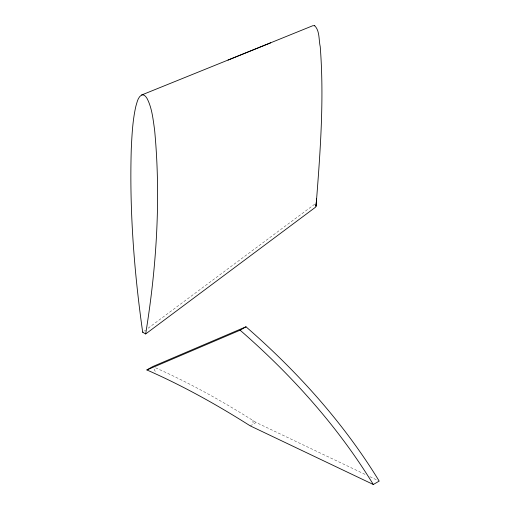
<?xml version="1.0" encoding="UTF-8"?>
<svg xmlns="http://www.w3.org/2000/svg" width="510" height="510" viewBox="0 0 510 510"><rect width="100%" height="100%" fill="white"/><g stroke="black" fill="none" stroke-linecap="round" stroke-linejoin="round"><path stroke-width="0.38" stroke-dasharray="2.55 1.91" d="M144.298 331.067L145.567 330.123M148.098 328.23L314.772 204.14M250.238 425.875L256.122 422.478L365.6 474.625M155.544 367.818C190.485 383.284 223.871 402.046 256.122 422.478M369.89 476.671L378.477 480.764M252.871 420.431A174.643 100.833 60 0 1 253.183 424.18M154.096 369.144A174.745 100.891 60 0 1 156.06 373.059"/><path stroke-width="0.76" d="M270.683 42.808L141.646 94.994C137.827 97.2 137.139 102.242 135.902 106.093C132.677 120.118 131.975 134.576 131.28 148.901C129.393 210.197 134.105 271.581 142.692 332.246L145.662 333.961L315.441 207.27L316.022 206.359L315.951 204.95M316.06 206.136L316.589 198.6L316.066 205.925C320.191 153.006 324.354 99.699 320.229 46.652C318.654 39.978 319.904 30.696 314.574 25.653M145.662 333.961C156.646 266.583 161.052 197.67 154.568 129.604C153.019 119.104 152.037 108.075 147.078 98.513C145.994 96.677 144.088 94.197 141.646 94.994M142.692 332.246L143.036 332.01M146.867 369.948L152.751 366.556L245.992 326.795C297.4 371.516 343.593 422.841 379.198 481.102L373.314 484.5L250.238 425.875C217.132 404.876 182.79 385.713 146.867 369.954L240.108 330.193L245.992 326.795M228.034 60.072L312.815 25.71L314.791 25.723M240.108 330.193C291.516 374.914 337.709 426.239 373.314 484.5"/></g></svg>
